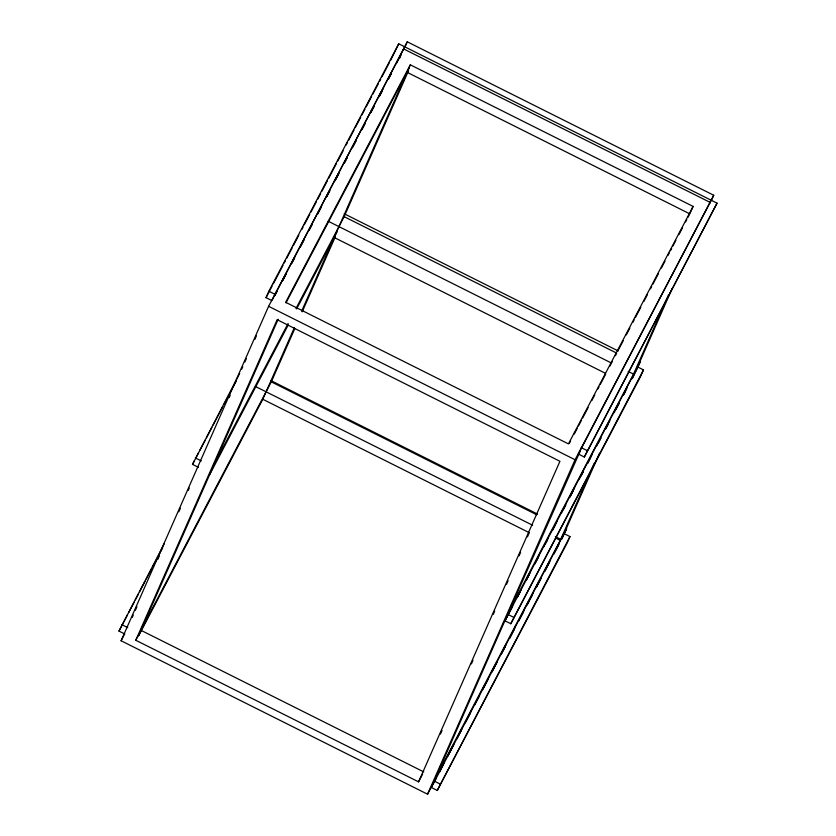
<?xml version="1.0" encoding="UTF-8"?>
<svg xmlns="http://www.w3.org/2000/svg" width="836" height="836" viewBox="0 0 836 836"><rect width="100%" height="100%" fill="white"/><g stroke="black" fill="none" stroke-linecap="round" stroke-linejoin="round"><path stroke-width="1.25" d="M124.888 634.043L118.973 631.086L164.295 543.713M198.425 467.334L192.51 464.377L239.65 373.535M271.951 300.626L266.036 297.658L268.868 291.231L398.741 43.806L717.027 203.169L584.322 457.02L578.407 454.063L713.714 195.237L407.257 41.8L272.421 299.549M121.095 640.763L268.607 306.31L403.694 48.958L710.14 202.396L575.063 459.748L427.551 794.2L121.095 640.763L124.125 634.994M132.224 617.428L133.269 615.056M135.369 610.311L136.937 606.748M157.879 559.263L159.457 555.7M178.82 511.778L180.398 508.215M188.246 490.408L189.291 488.036M229.168 397.622L230.213 395.25M241.74 369.136L242.785 366.764M244.875 362.009L246.453 358.445M254.823 339.458L256.401 335.894M135.766 640.251L277.144 319.697L559.942 461.294L418.564 781.848L135.766 640.251L140.981 630.313L423.779 771.91M398.741 43.806L390.443 60.641M138.619 635.684L278.169 319.258M399.472 58.51L401.061 54.925M403.234 49.982L404.655 46.764M405.366 46.095L407.257 41.8M138.745 635.6L262.797 399.263L294.356 327.691M301.691 311.076L410.309 64.811L693.107 206.408L689.815 213.87L407.017 72.272M141.43 629.289L271.303 381.864L294.868 328.443M302.193 311.828L335.184 237.037M295.986 308.463L344.16 216.67L408.564 70.652M440.488 734.029L442.056 730.465M471.42 663.888L472.988 660.325M493.261 614.376L494.693 611.116M506.511 584.312L508.089 580.759M519.083 555.825L520.65 552.262M527.464 536.827L529.031 533.274M564.049 533.629L569.964 536.587L567.132 543.024L437.259 790.448L431.345 787.481L566.662 528.665L561.729 539.063M637.586 366.92L643.501 369.878L640.658 376.315L510.796 623.729L504.881 620.772L640.188 361.946L637.826 367.307M437.259 790.448L569.964 536.587M510.796 623.729L643.501 369.878M584.322 457.02L717.027 203.169M511.998 607.49L504.129 622.475L435.608 777.835L560.256 540.349L594.271 463.228M580.017 451.513L508.925 611.607L633.573 374.12L668.654 294.585M561.688 538.99L599.506 453.227M632.706 377.976L672.217 288.399M709.691 203.42L711.112 200.201M711.352 200.598L713.714 195.237M266.036 297.658L272.108 286.1M273.32 283.791L283.028 265.284M284.24 262.974L285.452 260.665M286.664 258.355L292.13 247.947M293.342 245.638L298.807 235.229M301.838 229.451L303.05 227.131M304.262 224.821L309.728 214.413M310.94 212.104L316.405 201.695M317.617 199.386L320.648 193.607M321.86 191.298L327.325 180.889M328.538 178.58L336.427 163.542M337.639 161.233L343.105 150.825M346.135 145.046L347.348 142.737M348.57 140.417L354.025 130.019M355.237 127.699L360.703 117.301M361.915 114.981L364.956 109.202M366.168 106.893L371.623 96.485M372.835 94.175L378.3 83.767M379.513 81.458L380.725 79.148M381.947 76.828L389.221 62.961M274.375 295.996L277.406 290.217M282.265 280.969L286.508 272.87M291.367 263.622L294.397 257.843M299.863 247.435L304.116 239.347M308.965 230.099L311.995 224.32M317.461 213.911L321.714 205.813M326.562 196.564L329.603 190.786M334.452 181.537L338.705 173.439M344.16 163.041L347.201 157.252M352.05 148.003L356.303 139.915M361.758 129.507L364.799 123.728M370.86 112.17L373.901 106.381M378.75 97.133L383.609 87.884M388.458 78.636L391.499 72.857M396.348 63.609L400.601 55.51M274.772 295.777L277.186 291.158M282.631 280.781L286.267 273.863M291.712 263.497L294.742 257.728M300.187 247.351L303.813 240.434M309.257 230.057L312.288 224.299M317.732 213.922L321.358 207.004M326.803 196.627L329.833 190.859M335.278 180.482L338.914 173.574M344.359 163.198L347.379 157.429M352.823 147.052L356.46 140.134M361.904 129.758L364.924 124M370.985 112.473L374.005 106.705M379.45 96.328L382.48 90.56M388.531 79.033L391.551 73.275M192.51 464.377L194.328 460.908M195.54 458.598L198.571 452.809M199.794 450.5L205.248 440.091M206.461 437.782L211.926 427.374M213.138 425.064L222.846 406.568M224.058 404.248L231.948 389.221M233.171 386.911L236.201 381.132M410.309 64.811L285.651 302.298L568.449 443.895L693.107 206.408M285.996 302.851L409.326 67.862M118.973 631.086L127.469 614.899M128.692 612.589L134.147 602.181M135.359 599.872L138.4 594.082M139.612 591.773L145.067 581.365M146.29 579.055L151.744 568.647M152.957 566.338L154.179 564.028M155.391 561.719L162.675 547.841M214.298 464.095L288.117 323.448M209.502 474.963L288.169 325.089M296.634 308.944L337.054 231.948M569.389 443.289L570.601 440.98M574.238 434.062L577.258 428.304M578.47 425.994L581.501 420.226M582.702 417.927L588.147 407.55M591.783 400.632L594.804 394.864M597.834 389.106L599.046 386.796M600.258 384.487L605.703 374.11M609.935 366.043L612.36 361.434M615.38 355.666L616.592 353.367M617.804 351.057L623.248 340.68M626.279 334.922L629.905 328.005M632.925 322.236L634.137 319.927M635.35 317.628L640.794 307.251M643.824 301.482L647.451 294.565M650.481 288.807L651.693 286.497M652.895 284.188L658.35 273.821M661.37 268.053L664.996 261.135M668.027 255.367L669.239 253.068M670.451 250.758L671.653 248.449M672.865 246.15L675.896 240.381M678.916 234.623L682.552 227.706M685.572 221.937L686.784 219.628M687.997 217.329L689.209 215.019M578.407 454.063L579.62 451.753M418.564 781.848L422.619 774.115M504.881 620.772L512.771 605.745M517.014 597.646L521.267 589.558M526.116 580.309L530.369 572.211M534.612 564.122L539.471 554.874M543.713 546.775L547.967 538.687M552.209 530.588L557.069 521.34M561.311 513.252L565.564 505.153M569.807 497.065L574.666 487.816M578.909 479.718L583.162 471.629M587.405 463.531L592.264 454.282M596.517 446.194L600.76 438.095M605.619 428.847L609.862 420.759M614.115 412.66L618.964 403.412M623.217 395.323L627.46 387.225M631.713 379.136L634.743 373.347M635.266 372.354L637.345 368.383M517.442 597.113L520.462 591.345M526.513 579.818L529.543 574.05M534.988 563.673L538.018 557.915M545.877 542.93L547.089 540.62M552.533 530.243L555.564 524.485M563.433 509.49L565.847 504.881M570.089 496.814L573.109 491.045M580.978 476.06L583.392 471.452M587.635 463.384L590.655 457.616M598.524 442.631L600.948 438.012M605.787 428.795L608.211 424.186M616.069 409.191L619.1 403.433M623.332 395.365L625.756 390.746M427.551 794.2L436.037 778.044M439.067 772.276L444.512 761.889M447.542 756.12L453.603 744.573M456.634 738.805L462.078 728.417M465.109 722.649L471.17 711.112M474.2 705.333L479.645 694.946M482.675 689.178L488.736 677.641M491.767 671.872L497.211 661.485M500.848 654.557L506.302 644.169M509.333 638.401L515.384 626.864M518.414 621.096L523.869 610.708M526.899 604.93L532.95 593.393M535.98 587.624L541.435 577.237M544.466 571.469L550.516 559.921M553.547 554.153L559.002 543.766M561.426 539.157L562.628 536.848M431.345 787.481L432.567 785.171M433.779 782.862L436.204 778.232M439.234 772.454L443.488 764.365M447.73 756.266L453.802 744.709M456.832 738.919L461.085 730.831M465.328 722.743L470.187 713.484M474.43 705.396L479.289 696.148M482.926 689.209L487.785 679.961M492.038 671.862L496.887 662.614M501.14 654.525L505.383 646.427M509.636 638.338L514.485 629.09M518.738 620.991L523.587 611.743M527.234 604.804L532.083 595.556M536.336 587.468L541.185 578.219M544.832 571.281L549.68 562.032M553.934 553.934L558.782 544.685M344.223 213.765L618.044 350.869M344.16 216.67L616.487 353.022M328.193 221.226L611.273 362.949M628.191 371.424L633.573 374.12M334.149 237.476L605.316 373.232M268.868 291.231L274.783 294.188M581.239 447.626L587.154 450.583M268.607 306.31L575.063 459.748M270.686 380.474L537.527 514.077M271.303 381.864L536.639 514.715M255.335 386.42L532.595 525.238M555.334 536.618L560.716 539.314M555.961 538.185L560.256 540.349M262.797 399.263L529.293 532.699M195.342 457.94L201.257 460.897M507.713 614.335L513.628 617.302M121.816 624.649L127.73 627.606M434.187 781.054L440.102 784.011"/></g></svg>
